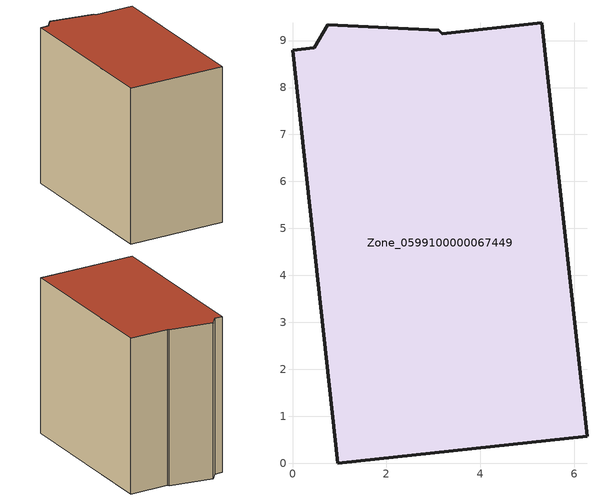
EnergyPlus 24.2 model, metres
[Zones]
Zone_0599100000067449
 floor ground (C_G): 3.12,9.22 3.19,9.15 5.31,9.38 6.27,0.58 0.96,0 0,8.8 0.46,8.85 0.75,9.33 z0
 wall outside (C_F): 0.96,0 6.27,0.58 5.31,9.38 3.19,9.15 3.12,9.22 0.75,9.33 0.46,8.85 0,8.8 0.96,0 z0:8.51
 roof outside (C_R): 3.12,9.22 0.75,9.33 0.46,8.85 0,8.8 0.96,0 6.27,0.58 5.31,9.38 3.19,9.15 z8.51
[BUILDING]
Pand.0599100000067449: North Axis=0; Terrain=City; Loads Convergence Tolerance Value=0.04; Temperature Convergence Tolerance Value=0.4; Solar Distribution=FullExterior; Maximum Number of Warmup Days=25; Minimum Number of Warmup Days=1
[Site:Location]
Rotterdam.The.Hague.AP_ZH_NLD Design_Conditions: Latitude=51.96; Longitude=4.45; Time Zone=1; Elevation=-4.5
[SITE:GROUNDTEMPERATURE:BUILDINGSURFACE]
18, 18, 18, 18, 18, 18, 18, 18, 18, 18, 18, 18
[MATERIAL] Thermal Absorptance=0.9; Solar Absorptance=0.7; Visible Absorptance=0.7
Name | Roughness | Thickness | Conductivity | Density | Specific Heat
G.TI.1946 | MediumSmooth | 0.15 | 1 | 540 | 1210
F.TI.1946 | Rough | 0.3 | 0.857143 | 1920 | 840
R.TI.1946 | MediumRough | 0.2 | 0.1 | 1500 | 1000
[CONSTRUCTION]
C_G: G.TI.1946
C_F: F.TI.1946
C_R: R.TI.1946
[ZONE]
Zone_0599100000067449: Type=1; Multiplier=1; Ceiling Height=Autocalculate; Volume=Autocalculate; Floor Area=autocalculate; Part of Total Floor Area=Yes
[ZONEINFILTRATION:DESIGNFLOWRATE]
Infil_Zone_0599100000067449: Zone or ZoneList or Space or SpaceList=Zone_0599100000067449; Schedule=AlwaysOn; Design Flow Rate Calculation Method=Flow/Area; Flow Rate per Floor Area=0.003; Constant Term Coefficient=1; Temperature Term Coefficient=0; Velocity Term Coefficient=0; Velocity Squared Term Coefficient=0
[HVACTEMPLATE:ZONE:IDEALLOADSAIRSYSTEM]
Zone_0599100000067449: Maximum Heating Supply Air Temperature=50; Minimum Cooling Supply Air Temperature=13; Maximum Heating Supply Air Humidity Ratio=0.0156; Minimum Cooling Supply Air Humidity Ratio=0.0077; Heating Limit=NoLimit; Cooling Limit=NoLimit; Dehumidification Control Type=ConstantSensibleHeatRatio; Cooling Sensible Heat Ratio=0.7; Dehumidification Setpoint=60; Humidification Control Type=None; Humidification Setpoint=30; Outdoor Air Method=None; Outdoor Air Flow Rate per Person=0.00944; Outdoor Air Flow Rate per Zone Floor Area=0; Outdoor Air Flow Rate per Zone=0; Demand Controlled Ventilation Type=None; Outdoor Air Economizer Type=NoEconomizer; Heat Recovery Type=None; Sensible Heat Recovery Effectiveness=0.7; Latent Heat Recovery Effectiveness=0.65
[ZONECONTROL:THERMOSTAT]
ThermostatControl_Zone_0599100000067449: Zone or ZoneList=Zone_0599100000067449; Control Type Schedule=DualSetpointControlType; Control 1=Thermostat_Zone_0599100000067449; Temperature Difference Between Cutout And Setpoint=0
[THERMOSTATSETPOINT:DUALSETPOINT]
Thermostat_Zone_0599100000067449: Heating Setpoint Temperature Schedule=HeatingSetpoint_Zone_0599100000067449; Cooling Setpoint Temperature Schedule=CoolingSetpoint_Zone_0599100000067449
[SCHEDULE:COMPACT]
HeatingSetpoint_Zone_0599100000067449: Through: 12/31, For: AllDays, Until: 24:00, 21
CoolingSetpoint_Zone_0599100000067449: Through: 12/31, For: AllDays, Until: 24:00, 24
DualSetpointControlType: Through: 12/31, For: AllDays, Until: 24:00, 4
AlwaysOn: Through: 12/31, For: AllDays, Until: 24:00, 1
